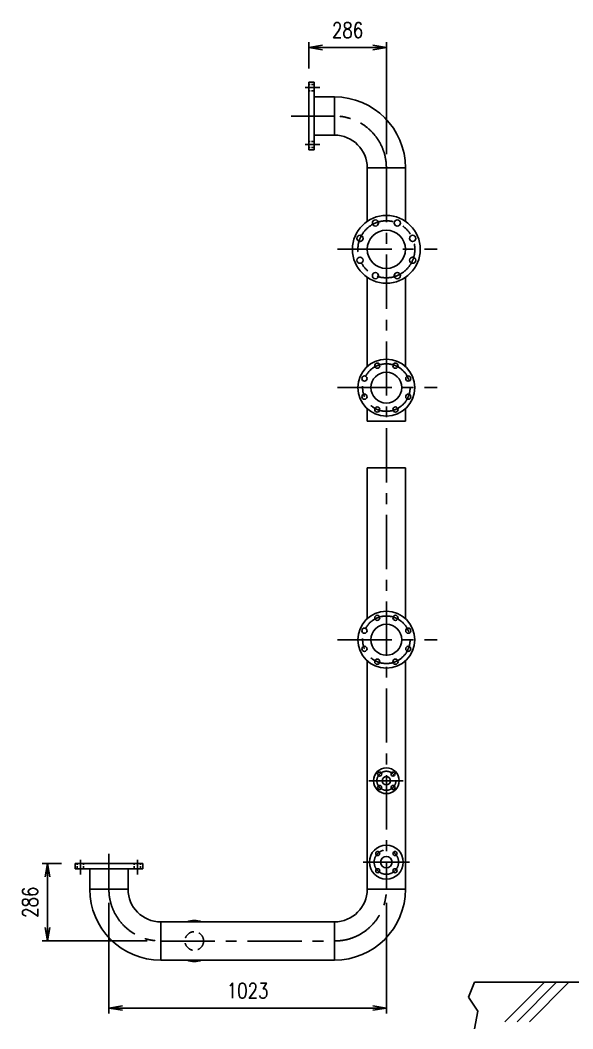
# Model space of a CAD drawing. Extents: x 0 to 36769, y -42 to 11490.
# Drawn here: x 8776 to 10814, y 4068 to 7788 of the extents above; entities that cross this region are included whole.
import ezdxf

# ---------------------------------------------------------------- set-up
doc = ezdxf.new("R2010")
doc.units = 0
doc.header["$LTSCALE"] = 160
doc.header["$MEASUREMENT"] = 0
doc.linetypes.add('CENTER', pattern=[2, 1.25, -0.25, 0.25, -0.25])
doc.linetypes.add('HIDDEN', pattern=[0.375, 0.25, -0.125])
doc.layers.get('0').update_dxf_attribs({"linetype": 'CONTINUOUS'})
doc.layers.get('DEFPOINTS').update_dxf_attribs({"linetype": 'CONTINUOUS'})
for name, color, linetype in [('3', 2, 'CONTINUOUS'), ('CAS', 30, 'CONTINUOUS'), ('DIM', 7, 'CONTINUOUS'), ('EQI', 3, 'CONTINUOUS'), ('機器', 3, 'CONTINUOUS')]:
    doc.layers.add(name, color=color, linetype=linetype)
doc.styles.add('ROMANSEXTFONT', font='romans.shx', dxfattribs={"width": 0.8, "bigfont": 'extfont.shx'})
doc.dimstyles.get("Standard").update_dxf_attribs({"dimscale": 20, "dimtxt": 2.8, "dimasz": 2.5, "dimexe": 1, "dimexo": 2.5, "dimgap": 0.8, "dimtad": 1, "dimdec": 0, "dimrnd": 0.5, "dimzin": 9, "dimdsep": 46, "dimtxsty": 'ROMANSEXTFONT', "dimblk": 'OPEN', "dimcen": -0.6, "dimclrd": 256, "dimclre": 256, "dimclrt": 2, "dimadec": 0, "dimazin": 0, "dimtfac": 1, "dimtdec": 0, "dimtmove": 1, "dimatfit": 3, "dimldrblk": 'OPEN', "dimfxl": 0, "dimtvp": 1, "dimtolj": 1, "dimtzin": 9, "dimarcsym": 0})

# ---------------------------------------------------------------- blocks, each defined once
blk = doc.blocks.new('A$C2332115C')
at = {"layer": 'CAS'}
for p, q in [((22.2, 171.6), (0, 117)), ((0, 117), (34.7, 65)), ((34.7, 65), (21.7, 0))]:
    blk.add_line(p, q, dxfattribs=at)
blk = doc.blocks.new('_OPEN')
at = {"color": 0, "linetype": 'ByBlock'}
for p, q in [((-1, 0.167), (0, 0)), ((0, 0), (-1, -0.167)), ((0, 0), (-1, 0))]:
    blk.add_line(p, q, dxfattribs=at)
blk = doc.blocks.new('*D19')
at = {"linetype": 'ByBlock'}
for p, q in [((9840.5, 7609.8), (9840.5, 7707.6)), ((10126.5, 7293.8), (10126.5, 7707.6)), ((9840.5, 7687.6), (10126.5, 7687.6)), ((9840.5, 7559.8), (9840.5, 7559.8))]:
    blk.add_line(p, q, dxfattribs=at)
at = {"layer": 'DEFPOINTS', "linetype": 'ByBlock'}
for p in [(9840.5, 7559.8), (10126.5, 7243.8)]:
    blk.add_point(p, dxfattribs=at)
at = {"linetype": 'ByBlock', "xscale": 50, "yscale": 50, "zscale": 50, "rotation": 180}
blk.add_blockref('_OPEN', (9840.5, 7687.6), dxfattribs=at)
at = {"linetype": 'ByBlock', "xscale": 50, "yscale": 50, "zscale": 50}
blk.add_blockref('_OPEN', (10126.5, 7687.6), dxfattribs=at)
at = {"color": 2, "linetype": 'ByBlock', "insert": (9983.5, 7751.6), "char_height": 56, "attachment_point": 5, "style": 'ROMANSEXTFONT'}
blk.add_mtext('\\A1;286', dxfattribs=at)
blk = doc.blocks.new('*D18')
at = {"linetype": 'ByBlock'}
for p, q in [((8928.5, 4678.3), (8857.1, 4678.3)), ((8877.1, 4678.3), (8877.1, 4392.3)), ((8978.5, 4678.3), (8978.5, 4678.3)), ((9244.5, 4392.3), (8857.1, 4392.3))]:
    blk.add_line(p, q, dxfattribs=at)
at = {"layer": 'DEFPOINTS', "linetype": 'ByBlock'}
for p in [(8978.5, 4678.3), (9294.5, 4392.3)]:
    blk.add_point(p, dxfattribs=at)
at = {"linetype": 'ByBlock', "xscale": 50, "yscale": 50, "zscale": 50}
for p, rotation in [((8877.1, 4678.3), 90), ((8877.1, 4392.3), 270)]:
    blk.add_blockref('_OPEN', p, dxfattribs=dict(at, rotation=rotation))
at = {"color": 2, "linetype": 'ByBlock', "insert": (8813.1, 4535.3), "char_height": 56, "attachment_point": 5, "rotation": 90, "style": 'ROMANSEXTFONT'}
blk.add_mtext('\\A1;286', dxfattribs=at)
blk = doc.blocks.new('*D17')
at = {"linetype": 'ByBlock'}
for p, q in [((10126.5, 4583.3), (10126.5, 4583.3)), ((9103.5, 4533.3), (9103.5, 4125.1)), ((10126.5, 4533.3), (10126.5, 4125.1)), ((10126.5, 4145.1), (9103.5, 4145.1))]:
    blk.add_line(p, q, dxfattribs=at)
at = {"layer": 'DEFPOINTS', "linetype": 'ByBlock'}
for p in [(9103.5, 4583.3), (10126.5, 4583.3)]:
    blk.add_point(p, dxfattribs=at)
at = {"linetype": 'ByBlock', "xscale": 50, "yscale": 50, "zscale": 50, "rotation": 180}
blk.add_blockref('_OPEN', (9103.5, 4145.1), dxfattribs=at)
at = {"linetype": 'ByBlock', "xscale": 50, "yscale": 50, "zscale": 50}
blk.add_blockref('_OPEN', (10126.5, 4145.1), dxfattribs=at)
at = {"color": 2, "linetype": 'ByBlock', "insert": (9615, 4209.1), "char_height": 56, "attachment_point": 5, "style": 'ROMANSEXTFONT'}
blk.add_mtext('\\A1;1023', dxfattribs=at)

msp = doc.modelspace()

# ---------------------------------------------------------------- linework, layer by layer
at = {"layer": '3', "color": 1, "linetype": 'CENTER'}
for p, q in [((10126.54333, 7243.75074), (10126.54333, 4583.25832)), ((9103.54333, 4713.73257), (9103.54333, 4583.25832))]:
    msp.add_line(p, q, dxfattribs=at)
at = {"layer": 'CAS'}
for p, q in [((10451.73806, 4239.91051), (11217.95996, 4239.91051)), ((10563.48421, 4094.34872), (10709.04601, 4239.91051)), ((10608.73905, 4094.34872), (10754.30084, 4239.91051)), ((10653.99388, 4094.34872), (10799.55568, 4239.91051))]:
    msp.add_line(p, q, dxfattribs=at)
at = {"layer": 'EQI', "color": 6}
for p, q in [((9860.54333, 7559.75074), (9840.54333, 7559.75074)), ((9840.54333, 7559.75074), (9840.54333, 7309.75074)), ((9860.54333, 7559.75074), (9860.54333, 7309.75074)), ((9935.54333, 7505.25074), (9860.54333, 7505.25074)), ((9935.54333, 7505.25074), (9935.54333, 7364.25074)), ((9935.54333, 7364.25074), (9860.54333, 7364.25074)), ((9860.54333, 7309.75074), (9840.54333, 7309.75074)), ((10056.04333, 7243.75074), (10197.04333, 7243.75074)), ((10056.04333, 7046.48017), (10056.04333, 7243.75074)), ((10197.04333, 7046.48017), (10197.04333, 7243.75074)), ((10056.04333, 6511.0706), (10056.04333, 6840.03647)), ((10197.04333, 6511.0706), (10197.04333, 6840.03647)), ((10056.04333, 6309.45832), (10056.04333, 6355.44605)), ((10197.04333, 6309.45832), (10197.04333, 6355.44605)), ((10056.04333, 6309.45832), (10197.04333, 6309.45832)), ((10056.04333, 5581.0706), (10056.04333, 6137.05832)), ((10056.04333, 6137.05832), (10197.04333, 6137.05832)), ((10197.04333, 5581.0706), (10197.04333, 6137.05832)), ((10056.04333, 4583.25832), (10056.04333, 5425.44605)), ((10197.04333, 4583.25832), (10197.04333, 5425.44605)), ((8978.54333, 4678.25832), (9228.54333, 4678.25832)), ((8978.54333, 4658.25832), (8978.54333, 4678.25832)), ((8978.54333, 4658.25832), (9228.54333, 4658.25832)), ((9033.04333, 4583.25832), (9033.04333, 4658.25832)), ((9174.04333, 4583.25832), (9174.04333, 4658.25832)), ((9228.54333, 4658.25832), (9228.54333, 4678.25832)), ((9033.04333, 4583.25832), (9174.04333, 4583.25832)), ((10056.04333, 4583.25832), (10197.04333, 4583.25832)), ((9294.54333, 4462.75832), (9294.54333, 4321.75832)), ((9294.54333, 4462.75832), (9935.54333, 4462.75832)), ((9935.54333, 4321.75832), (9935.54333, 4462.75832)), ((9294.54333, 4321.75832), (9935.54333, 4321.75832))]:
    msp.add_line(p, q, dxfattribs=at)
at = {"layer": 'EQI', "color": 4, "linetype": 'HIDDEN', "ltscale": 0.25}
for p, q in [((9860.54333, 7551.25074), (9840.54333, 7551.25074)), ((9860.54333, 7528.25074), (9840.54333, 7528.25074)), ((9860.54333, 7341.25074), (9840.54333, 7341.25074)), ((9860.54333, 7318.25074), (9840.54333, 7318.25074)), ((8987.04333, 4658.25832), (8987.04333, 4678.25832)), ((9010.04333, 4658.25832), (9010.04333, 4678.25832)), ((9197.04333, 4658.25832), (9197.04333, 4678.25832)), ((9220.04333, 4658.25832), (9220.04333, 4678.25832))]:
    msp.add_line(p, q, dxfattribs=at)
at = {"layer": 'EQI', "color": 1, "linetype": 'CENTER'}
for p, q in [((9946.80964, 6943.25832), (10314.36937, 6943.25832)), ((9946.80964, 6433.25832), (10314.36937, 6433.25832)), ((9946.80964, 5503.25832), (10314.36937, 5503.25832)), ((10188.32138, 4983.25832), (10061.76034, 4983.25832)), ((10212.12286, 4683.25832), (10040.9638, 4683.25832)), ((9294.54333, 4392.25832), (9935.54333, 4392.25832))]:
    msp.add_line(p, q, dxfattribs=at)
at = {"layer": 'EQI', "color": 6}
for centre, radius in [((10126.54333, 6943.25832), 125), ((10086.36157, 7040.26567), 11.5), ((10166.72509, 7040.26567), 11.5), ((10029.53598, 6983.44008), 11.5), ((10126.54333, 6943.25832), 70.5), ((10223.55068, 6983.44008), 11.5), ((10029.53598, 6903.07656), 11.5), ((10223.55068, 6903.07656), 11.5), ((10086.36157, 6846.25097), 11.5), ((10166.72509, 6846.25097), 11.5), ((10126.54333, 6433.25832), 105), ((10093.05853, 6514.09778), 9.5), ((10160.02813, 6514.09778), 9.5), ((10045.70387, 6466.74312), 9.5), ((10126.54333, 6433.25832), 57), ((10207.38279, 6466.74312), 9.5), ((10045.70387, 6399.77352), 9.5), ((10207.38279, 6399.77352), 9.5), ((10093.05853, 6352.41886), 9.5), ((10160.02813, 6352.41886), 9.5), ((10126.54333, 5503.25832), 105), ((10093.05853, 5584.09778), 9.5), ((10160.02813, 5584.09778), 9.5), ((10045.70387, 5536.74312), 9.5), ((10126.54333, 5503.25832), 57), ((10207.38279, 5536.74312), 9.5), ((10045.70387, 5469.77352), 9.5), ((10207.38279, 5469.77352), 9.5), ((10093.05853, 5422.41886), 9.5), ((10160.02813, 5422.41886), 9.5), ((10126.54333, 4983.25832), 47.5), ((10101.79459, 5008.00706), 7.5), ((10126.54333, 4983.25832), 15.5), ((10151.29207, 5008.00706), 7.5), ((10101.79459, 4958.50958), 7.5), ((10151.29207, 4958.50958), 7.5), ((10126.54333, 4683.25832), 62.5), ((10094.72352, 4715.07813), 7.5), ((10126.54333, 4683.25832), 21.25), ((10158.36314, 4715.07813), 7.5), ((10094.72352, 4651.43852), 7.5), ((10158.36314, 4651.43852), 7.5)]:
    msp.add_circle(centre, radius, dxfattribs=at)
at = {"layer": 'EQI', "color": 1, "linetype": 'CENTER'}
for centre, radius in [((10126.54333, 6943.25832), 105), ((10126.54333, 6433.25832), 87.5), ((10126.54333, 5503.25832), 87.5), ((10126.54333, 4983.25832), 35), ((10126.54333, 4683.25832), 45)]:
    msp.add_circle(centre, radius, dxfattribs=at)
at = {"layer": 'EQI', "color": 4, "linetype": 'HIDDEN'}
msp.add_circle((9418.34333, 4392.25832), 34.35219, dxfattribs=at)
at = {"layer": 'EQI', "color": 6}
for centre, radius, start, end in [((9935.54333, 7243.75074), 261.5, 0, 90), ((9935.54333, 7243.75074), 120.5, 0, 90), ((9294.54333, 4583.25832), 261.5, 180, 270), ((9294.54333, 4583.25832), 120.5, 180, 270), ((9935.54333, 4583.25832), 261.5, 270, 360), ((9935.54333, 4583.25832), 120.5, 270, 360), ((9418.34333, 4392.25832), 75.35219, 69.3263491, 110.6736509), ((9418.34333, 4392.25832), 75.35219, 249.3263491, 290.6736509)]:
    msp.add_arc(centre, radius, start, end, dxfattribs=at)
at = {"layer": '機器', "color": 1, "linetype": 'CENTER'}
for p, q in [((9881.0576, 7539.75074), (9827.15544, 7539.75074)), ((9935.54333, 7434.75074), (9776.1337, 7434.75074)), ((9881.0576, 7329.75074), (9827.15544, 7329.75074)), ((8998.54333, 4637.74405), (8998.54333, 4691.64621)), ((9208.54333, 4637.74405), (9208.54333, 4691.64621))]:
    msp.add_line(p, q, dxfattribs=at)
for centre, start, end in [((9935.54333, 7243.75074), 0, 90), ((9294.54333, 4583.25832), 180, 270), ((9935.54333, 4583.25832), 270, 360)]:
    msp.add_arc(centre, 191, start, end, dxfattribs=at)

# ---------------------------------------------------------------- block references
at = {"layer": 'EQI'}
msp.add_blockref('A$C2332115C', (10429.50835, 4068.35058), dxfattribs=at)

# ---------------------------------------------------------------- dimensions: what is measured, and where the dimension line sits
at = {"layer": 'DIM'}
for base, p1, p2, picture, middle in [((10126.54333, 7687.5924), (9840.54333, 7559.75074), (10126.54333, 7243.75074), '*D19', (9983.54333, 7751.5924)), ((9103.54333, 4145.05049), (10126.54333, 4583.25832), (9103.54333, 4583.25832), '*D17', (9615.04333, 4209.05049))]:
    dim = msp.add_linear_dim(base=base, p1=p1, p2=p2, dimstyle='Standard', dxfattribs=at)
    dim.commit()
    dim.dimension.update_dxf_attribs({"geometry": picture, "text_midpoint": middle})
dim = msp.add_linear_dim(base=(8877.12375, 4392.25832), p1=(8978.54333, 4678.25832), p2=(9294.54333, 4392.25832), angle=90, dimstyle='Standard', dxfattribs=at)
dim.commit()
dim.dimension.update_dxf_attribs({"geometry": '*D18', "text_midpoint": (8813.12375, 4535.25832)})

doc.saveas('drawing.dxf')
